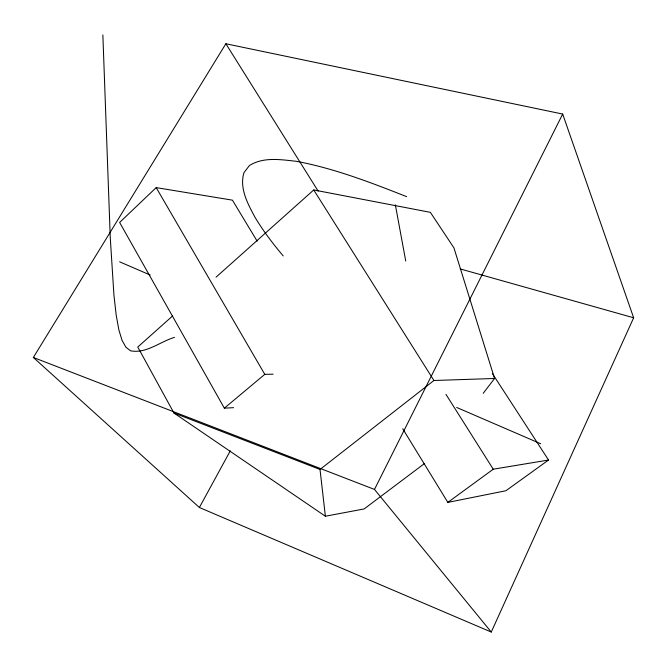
<?xml version="1.0" encoding="UTF-8"?>
<svg xmlns="http://www.w3.org/2000/svg" width="667" height="667" viewBox="0 0 667 667"><rect width="100%" height="100%" fill="white"/><g stroke="black" fill="none" stroke-linecap="round" stroke-linejoin="round"><path stroke-width="1" d="M491.271 632.049L633.65 317.784L562.681 114.057L225.871 43.755L33.35 357.47L199.383 507.504L491.271 632.049L374.487 489.436L33.35 357.47M374.487 489.436L562.681 114.057M199.383 507.504L230.282 450.842M483.2 393.305L494.581 378.481L453.927 247.874L430.365 212.339L313.732 189.953L216.066 277.147M257.137 241.12L232.433 200.167L156.186 187.61L119.635 222.445L224.345 408.171L233.583 407.67M172.661 315.9L137.777 347.04L173.929 412.998L325.379 516.233L364.149 508.938L424.295 463.682M224.345 408.171L264.782 374.354L273.111 374.187M325.379 516.233L320.018 469.451L433.934 380.498L494.581 378.481M402.743 428.781L447.849 502.393L493.247 469.201L548.541 460.038L492.379 373.57M548.541 460.038L505.911 490.737L447.849 502.393M174.504 337.369C159.997 341.679 146.306 353.885 130.532 350.8L125.971 347.257L122.128 340.562L118.909 330.098L116.208 315.224L113.949 295.289L110.263 237.627L102.86 34.951M460.197 268.918L633.65 317.784M406.653 196.665C370.727 182.475 334.45 168.459 296.356 161.297C280.765 159.638 263.507 156.703 249.425 165.533L243.922 172.72C239.27 188.361 247.757 203.768 254.944 217.192C263.215 230.907 272.861 243.73 283.225 255.928M173.929 412.998L320.018 469.451M119.626 261.823L150.183 275.021M456.678 407.454L540.704 443.755M445.956 394.355L493.247 469.201M313.732 189.953L433.934 380.498M225.871 43.755L318.159 191.112M156.186 187.61L264.782 374.354M395.364 204.886L405.728 260.989"/></g></svg>
